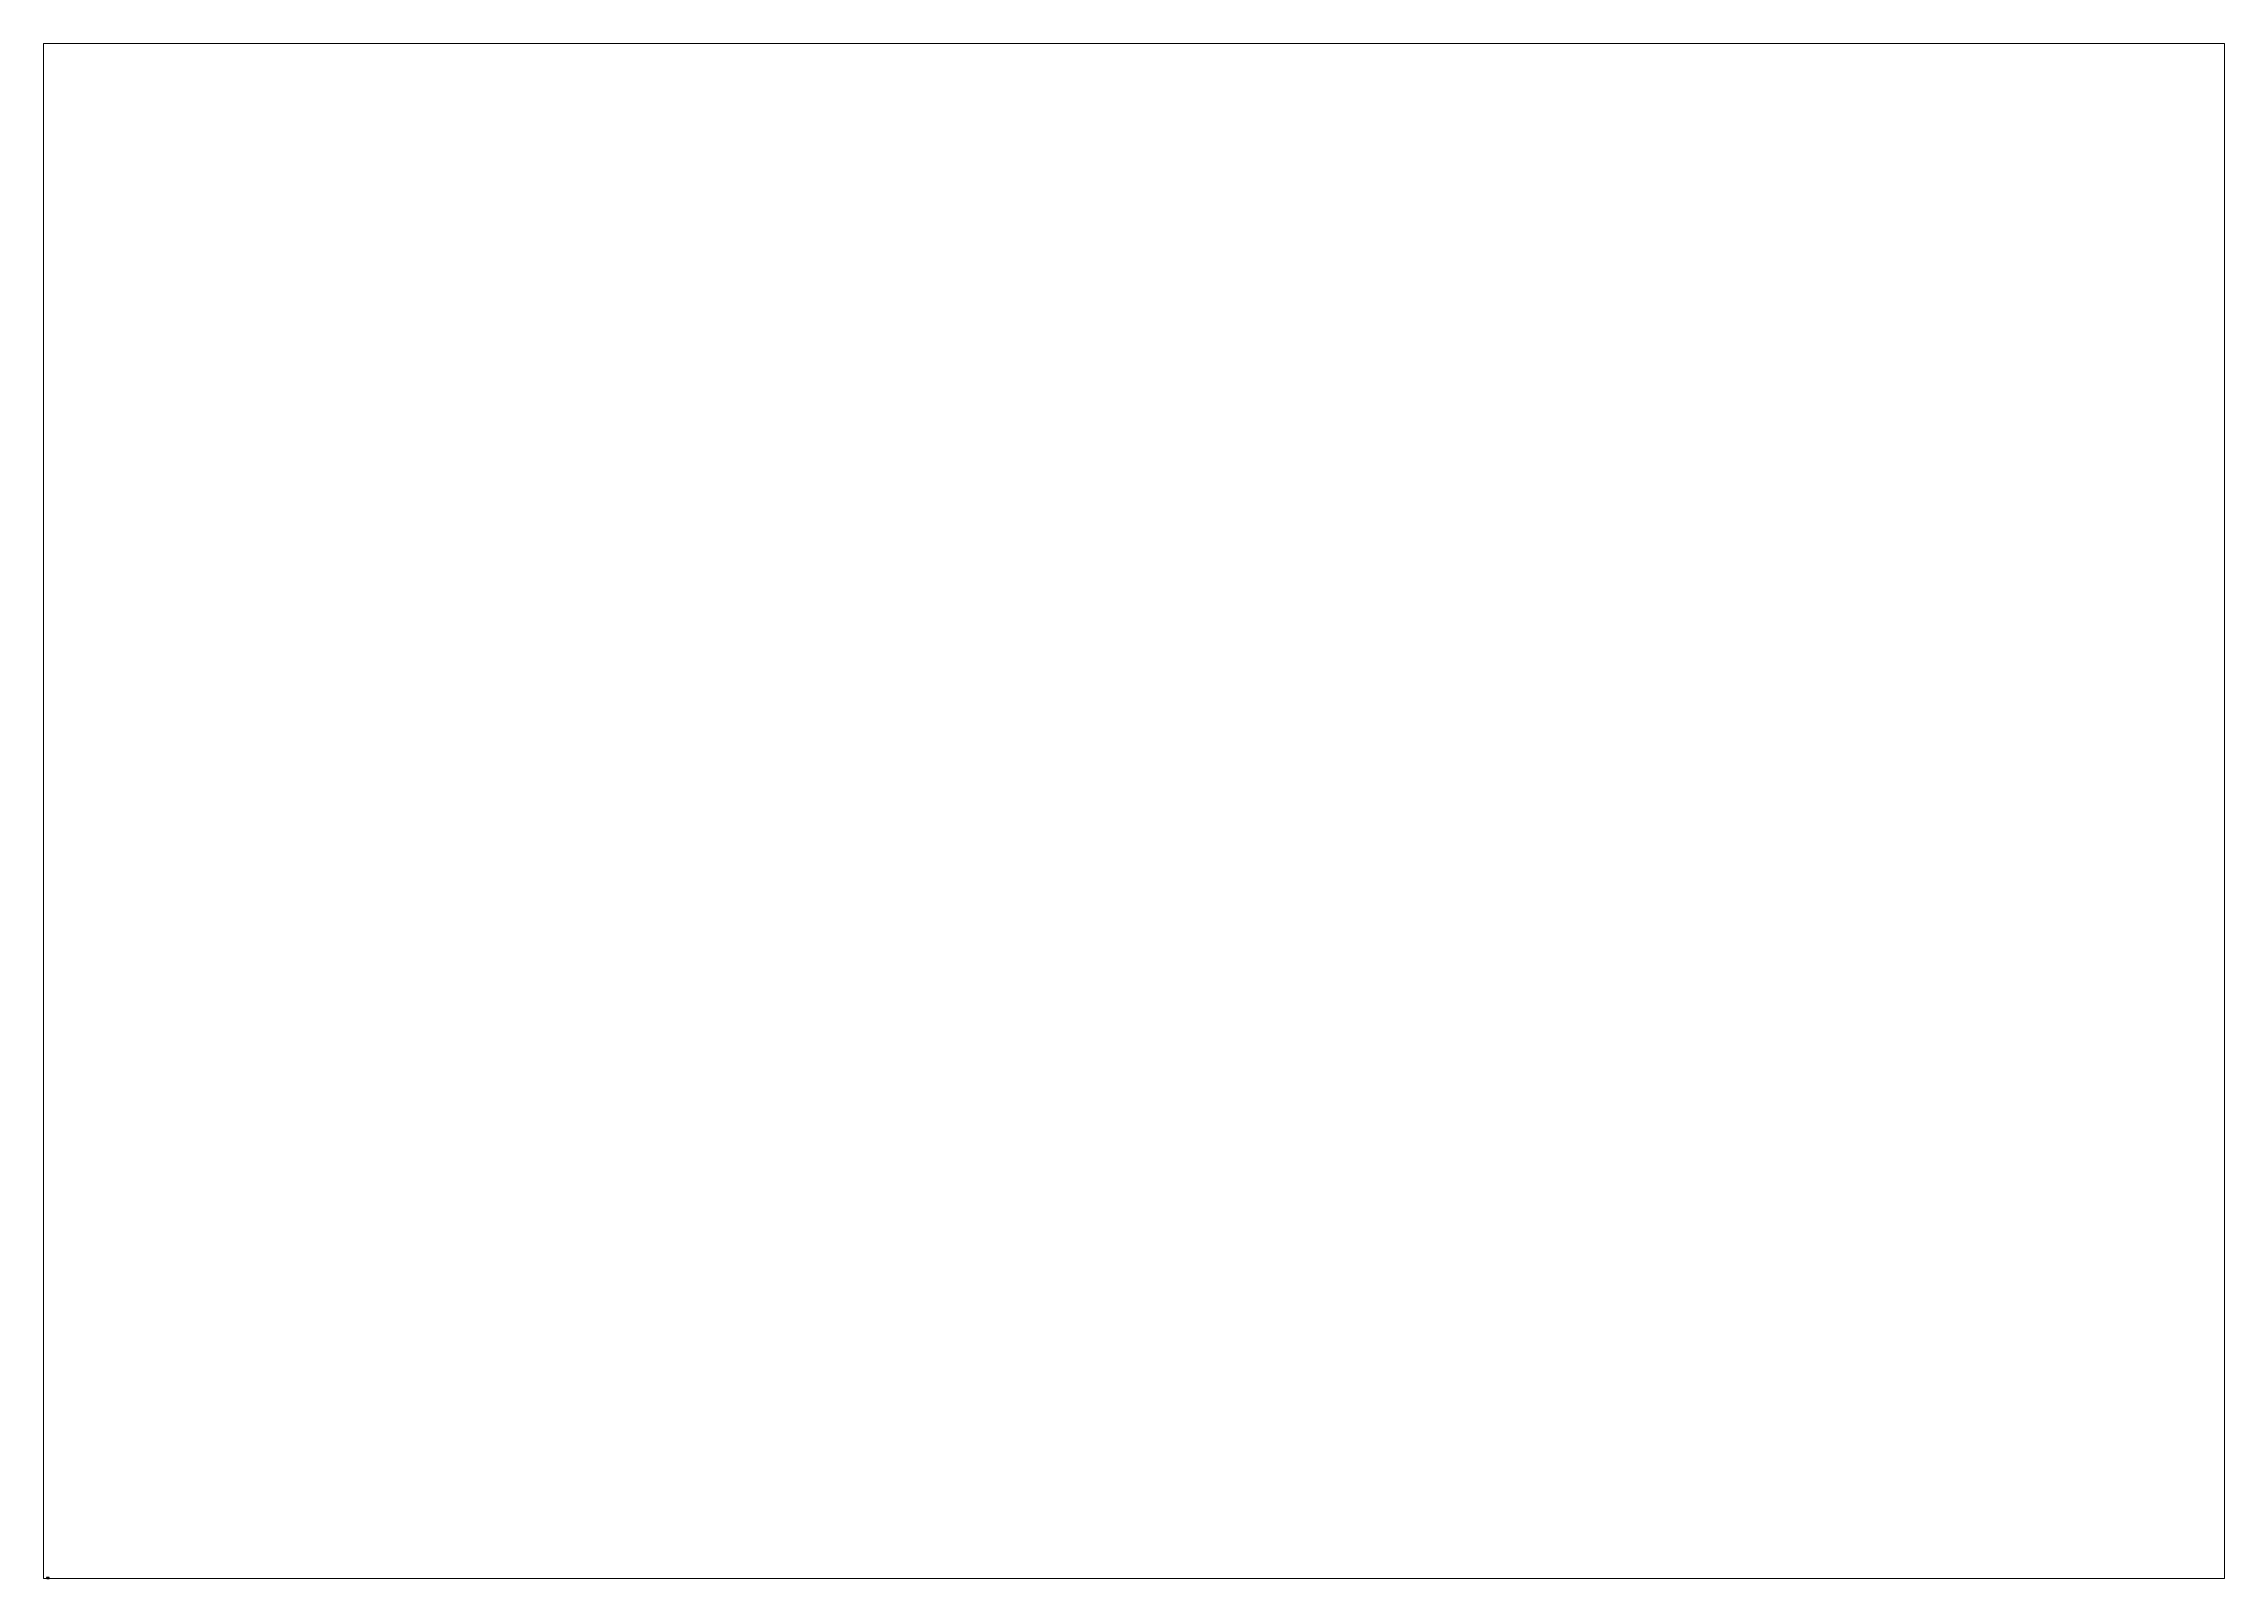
# Paper-space layout 'A1' of a CAD drawing. Header units: millimetres. Extents: x -274 to 561, y -194 to 394.
# The model-space entities are those that its viewports show. They can reach past a viewport. Long polylines and large blocks are cut down to what shows.
import ezdxf
from ezdxf.enums import TextEntityAlignment as Align

# ---------------------------------------------------------------- set-up
doc = ezdxf.new("R2010")
doc.units = ezdxf.units.MM
doc.header["$LTSCALE"] = 0.2
doc.linetypes.add('HID4', pattern=[0.141732, 0.062992, -0.07874])
doc.layers.get('Defpoints').update_dxf_attribs({"color": 40})
for name, color, linetype in [('0-00', 7, 'Continuous'), ('0-1', 7, 'Continuous'), ('0-10-1', 7, 'Continuous'), ('0-20-2', 7, 'Continuous'), ('__', 7, 'Continuous'), ('__-6', 7, 'Continuous'), ('A___-2', 8, 'Continuous'), ('A_タイトル枠', 7, 'Continuous'), ('MOJI', 7, 'Continuous'), ('MOJI_A___', 140, 'Continuous'), ('枠内記述', 3, 'Continuous')]:
    doc.layers.add(name, color=color, linetype=linetype)
doc.styles.add('HGP_____E', font='HGRGE.TTC', dxfattribs={"bigfont": 'HGPｺﾞｼｯｸE'})
doc.styles.get("Standard").update_dxf_attribs({"font": 'simplex.shx', "width": 0.8, "height": 700, "bigfont": 'extfont2.shx'})
doc.styles.add('ゴシック', font='MS Gothic.ttf', dxfattribs={"height": 4})

msp = doc.modelspace()

# ---------------------------------------------------------------- linework, layer by layer
at = {"layer": '0-00', "color": 3, "linetype": 'Continuous'}
for centre, radius in [((-644, 64), 1.2), ((-644, 64), 0.851), ((-644, 61), 1), ((-644, 58), 1.2), ((-644, 58), 0.851), ((-644, 55), 1)]:
    msp.add_circle(centre, radius, dxfattribs=at)
at = {"layer": '0-1', "color": 3, "linetype": 'Continuous'}
msp.add_circle((-644, 52), 1, dxfattribs=at)
at = {"layer": '0-10-1', "color": 3, "linetype": 'Continuous'}
for p, q in [((-905, 283), (-509, 283)), ((-905, 253), (-605, 253)), ((-905, 245), (-509, 245)), ((-905, 65), (-509, 65)), ((-898, 253), (-898, 65)), ((-898, 233), (-509, 233)), ((-898, 215), (-509, 215)), ((-898, 209), (-509, 209)), ((-898, 203), (-509, 203)), ((-898, 191), (-509, 191)), ((-898, 185), (-509, 185)), ((-898, 173), (-509, 173)), ((-898, 161), (-509, 161)), ((-898, 149), (-509, 149)), ((-898, 143), (-509, 143)), ((-898, 137), (-509, 137)), ((-898, 125), (-509, 125)), ((-898, 116), (-509, 116)), ((-898, 104), (-509, 104)), ((-898, 95), (-509, 95)), ((-898, 89), (-509, 89)), ((-898, 83), (-509, 83)), ((-898, 77), (-509, 77)), ((-898, 71), (-509, 71)), ((-873, 65), (-873, 253)), ((-863, 65), (-863, 253)), ((-852, 65), (-852, 253)), ((-841, 65), (-841, 283)), ((-841, 281), (-605, 281)), ((-837, 65), (-837, 281)), ((-833, 65), (-833, 281)), ((-829, 65), (-829, 281)), ((-825, 65), (-825, 281)), ((-821, 65), (-821, 281)), ((-817, 65), (-817, 281)), ((-813, 65), (-813, 281)), ((-809, 65), (-809, 281)), ((-805, 65), (-805, 281)), ((-801, 65), (-801, 281)), ((-797, 65), (-797, 281)), ((-797, 65), (-797, 278)), ((-793, 65), (-793, 281)), ((-793, 278), (-773, 278)), ((-789, 65), (-789, 278)), ((-785, 65), (-785, 278)), ((-781, 65), (-781, 278)), ((-777, 65), (-777, 278)), ((-773, 65), (-773, 283)), ((-769, 65), (-769, 281)), ((-765, 65), (-765, 281)), ((-761, 65), (-761, 281)), ((-757, 65), (-757, 281)), ((-753, 65), (-753, 283)), ((-749, 65), (-749, 281)), ((-745, 65), (-745, 281)), ((-741, 65), (-741, 281)), ((-737, 65), (-737, 281)), ((-733, 65), (-733, 283)), ((-729, 65), (-729, 283)), ((-725, 65), (-725, 281)), ((-721, 65), (-721, 281)), ((-717, 65), (-717, 281)), ((-713, 65), (-713, 281)), ((-709, 65), (-709, 281)), ((-705, 65), (-705, 281)), ((-701, 65), (-701, 281)), ((-697, 65), (-697, 281)), ((-693, 65), (-693, 281)), ((-689, 65), (-689, 281)), ((-689, 278), (-665, 278)), ((-685, 65), (-685, 278)), ((-681, 65), (-681, 278)), ((-677, 65), (-677, 278)), ((-673, 65), (-673, 278)), ((-669, 65), (-669, 278)), ((-665, 65), (-665, 283)), ((-661, 65), (-661, 281)), ((-661, 65), (-661, 17)), ((-657, 65), (-657, 281)), ((-653, 65), (-653, 281)), ((-649, 65), (-649, 281)), ((-645, 65), (-645, 281)), ((-641, 65), (-641, 281)), ((-637, 65), (-637, 281)), ((-637, 278), (-613, 278)), ((-633, 65), (-633, 278)), ((-629, 65), (-629, 278)), ((-625, 65), (-625, 281)), ((-621, 65), (-621, 278)), ((-617, 65), (-617, 278)), ((-613, 65), (-613, 283)), ((-609, 65), (-609, 281)), ((-605, 65), (-605, 283)), ((-605, 253), (-509, 253)), ((-605, 248), (-543, 248)), ((-587, 248), (-587, 65)), ((-543, 65), (-543, 253)), ((-532, 65), (-532, 245))]:
    msp.add_line(p, q, dxfattribs=at)
at = {"layer": '__-6', "color": 8, "linetype": 'HID4', "ltscale": 0.5}
for p, q in [((-905, 62), (-509, 62)), ((-905, 59), (-509, 59)), ((-905, 56), (-509, 56)), ((-905, 53), (-509, 53)), ((-905, 50), (-509, 50)), ((-905, 47), (-509, 47)), ((-905, 44), (-509, 44)), ((-905, 41), (-509, 41)), ((-905, 38), (-509, 38)), ((-905, 35), (-509, 35)), ((-905, 32), (-509, 32)), ((-905, 29), (-509, 29)), ((-905, 26), (-509, 26)), ((-905, 23), (-509, 23)), ((-905, 20), (-509, 20)), ((-898, 242), (-543, 242)), ((-898, 239), (-543, 239)), ((-898, 236), (-543, 236)), ((-898, 230), (-543, 230)), ((-898, 227), (-543, 227)), ((-898, 224), (-543, 224)), ((-898, 218), (-543, 218)), ((-898, 212), (-543, 212)), ((-898, 206), (-543, 206)), ((-898, 206), (-543, 206)), ((-898, 200), (-543, 200)), ((-898, 197), (-543, 197)), ((-898, 194), (-543, 194)), ((-898, 194), (-543, 194)), ((-898, 188), (-543, 188)), ((-898, 182), (-543, 182)), ((-898, 179), (-543, 179)), ((-898, 176), (-543, 176)), ((-898, 170), (-543, 170)), ((-898, 167), (-543, 167)), ((-898, 164), (-543, 164)), ((-898, 158), (-543, 158)), ((-898, 156), (-543, 156)), ((-898, 152), (-543, 152)), ((-898, 146), (-543, 146)), ((-898, 140), (-543, 140)), ((-898, 134), (-543, 134)), ((-898, 128), (-543, 128)), ((-898, 122), (-543, 122)), ((-898, 119), (-543, 119)), ((-898, 113), (-543, 113)), ((-898, 113), (-543, 113)), ((-898, 107), (-543, 107)), ((-898, 101), (-543, 101)), ((-898, 98), (-543, 98)), ((-898, 92), (-543, 92)), ((-898, 86), (-543, 86)), ((-898, 80), (-543, 80)), ((-898, 74), (-543, 74)), ((-898, 68), (-543, 68))]:
    msp.add_line(p, q, dxfattribs=at)
at = {"layer": '__-6', "color": 3, "linetype": 'Continuous'}
for p, q in [((-898, 221), (-509, 221)), ((-898, 131), (-509, 131)), ((-898, 110), (-509, 110))]:
    msp.add_line(p, q, dxfattribs=at)
at = {"layer": '__-6', "color": 3, "linetype": 'HID4'}
for p, q in [((-862, 249), (-873, 249)), ((-862, 249), (-852, 249)), ((-733, 249), (-729, 249))]:
    msp.add_line(p, q, dxfattribs=at)
at = {"layer": 'A___-2', "color": 3, "linetype": 'Continuous'}
msp.add_line((-859, 245), (-859, 65), dxfattribs=at)
at = {"layer": 'MOJI', "color": 3, "linetype": 'Continuous'}
for centre in [(-839, 202), (-839, 196), (-831, 244), (-827, 103), (-823, 130), (-819, 148), (-819, 142), (-819, 136), (-819, 124), (-819, 115), (-819, 109), (-815, 220), (-811, 232), (-811, 103), (-807, 190), (-807, 184), (-807, 172), (-807, 160), (-807, 115), (-807, 109), (-803, 214), (-791, 244), (-791, 232), (-791, 220), (-791, 214), (-791, 202), (-791, 196), (-791, 190), (-791, 184), (-791, 172), (-791, 160), (-791, 148), (-791, 142), (-791, 136), (-791, 130), (-791, 124), (-791, 115), (-791, 109), (-791, 103), (-771, 244), (-771, 202), (-771, 196), (-771, 148), (-771, 142), (-771, 136), (-771, 130), (-771, 124), (-771, 115), (-771, 109), (-767, 190), (-767, 184), (-767, 172), (-767, 160), (-763, 232), (-763, 220), (-763, 214), (-763, 103), (-747, 220), (-743, 184), (-739, 244), (-739, 202), (-739, 196), (-739, 130), (-727, 244), (-727, 130), (-723, 232), (-723, 214), (-723, 103), (-719, 220), (-715, 202), (-715, 196), (-715, 115), (-715, 109), (-711, 190), (-711, 172), (-711, 160), (-707, 190), (-707, 172), (-707, 160), (-703, 184), (-699, 148), (-695, 142), (-695, 136), (-695, 124), (-691, 124), (-687, 232), (-687, 214), (-687, 103), (-683, 244), (-683, 220), (-683, 202), (-683, 196), (-683, 184), (-683, 148), (-683, 142), (-683, 136), (-683, 130), (-683, 124), (-683, 115), (-683, 109), (-679, 190), (-679, 172), (-679, 160), (-675, 124), (-671, 124), (-663, 232), (-663, 214), (-663, 130), (-663, 103), (-659, 220), (-659, 202), (-659, 196), (-659, 190), (-659, 184), (-659, 172), (-659, 160), (-659, 148), (-659, 115), (-659, 109), (-655, 244), (-655, 142), (-655, 136), (-655, 124), (-635, 244), (-635, 232), (-635, 220), (-635, 214), (-635, 202), (-635, 196), (-635, 184), (-635, 142), (-635, 136), (-635, 130), (-635, 124), (-635, 115), (-635, 109), (-635, 103), (-631, 190), (-631, 172), (-631, 160), (-627, 148), (-611, 244), (-611, 232), (-611, 220), (-611, 214), (-611, 202), (-611, 196), (-611, 190), (-611, 184), (-611, 172), (-611, 160), (-611, 148), (-611, 142), (-611, 136), (-611, 130), (-611, 124), (-611, 115), (-611, 109), (-611, 103)]:
    msp.add_circle(centre, 1.13, dxfattribs=at)

# ---------------------------------------------------------------- texts
at = {"layer": '0-20-2', "color": 3, "style": 'HGP_____E'}
for s, height, p in [('２階', 1.55, (-903, 244)), ('共通事項：', 1.55, (-903, 64)), ('・吹抜けの竪穴区画免除のため、内装下地・仕上げ（腰壁含む）は', 1.55, (-903, 61)), ('・天井裏等は全て規制対象外建材を使用する。（Ｆ☆☆☆以上）', 1.55, (-903, 55)), ('・居室の換気については、２４Ｈ対応の機械換気設備を設置する。', 1.55, (-903, 52)), ('・内装仕上材は、規制対象外建材を使用する。（Ｆ☆☆☆☆）', 1.55, (-903, 49)), ('・天井下地は、特記なき限り、軽量鉄骨（LGS）とする。', 1.55, (-903, 46)), ('・間仕切壁下地は、特記なき限り、軽量鉄骨（LGS）とする。', 1.55, (-903, 43)), ('・石膏ﾎﾞｰﾄﾞは、特記を除き、ドライウォール工法とする。', 1.55, (-903, 40)), ('・ケイカル板は、V目地とする。', 1.55, (-903, 37)), ('・化粧ケイカル板の目地幅は、3ｍｍとする。', 1.55, (-903, 34)), ('・水廻りについては、耐水仕様を用いること。', 1.55, (-903, 31)), ('・壁、柱の石膏ボード出隅は、塩ビｺｰﾅｰﾋﾞｰﾄを設置する。', 1.55, (-903, 28)), ('・内部鉄骨見え掛り部は、SOP塗装とする。', 1.55, (-903, 25)), ('・排水溝内部は、ﾓﾙﾀﾙ防水の上、ウレタン樹脂系塗床とする。', 1.55, (-903, 22)), ('・排水溝の蓋は、SUSｸﾞﾚｰﾁﾝｸﾞW200細目ﾉﾝｽﾘｯﾌﾟ（9mm以下）とする。', 1.55, (-903, 19)), ('\u3000全て不燃材とする。', 1.55, (-903, 58)), ('売場', 1.55, (-897, 243)), ('水産厨房', 1.55, (-897, 232)), ('寿司厨房', 1.55, (-897, 229)), ('倉庫', 1.55, (-897, 220)), ('青果厨房', 1.55, (-897, 214)), ('廊下-１', 1.55, (-897, 202)), ('廊下-２', 1.55, (-897, 196)), ('多目的トイレ', 1.55, (-897, 190)), ('SK', 1.55, (-897, 184)), ('男子トイレ', 1.55, (-897, 172)), ('女子トイレ', 1.55, (-897, 160)), ('金庫室', 1.55, (-897, 148)), ('オフィス', 1.55, (-897, 142)), ('面談室', 1.55, (-897, 136)), ('喫煙所', 1.55, (-897, 130)), ('男子ロッカー', 1.55, (-897, 115)), ('女子ロッカー', 1.55, (-897, 109)), ('若菜厨房', 1.55, (-897, 103)), ('アソシエイツラウンジ', 1.55, (-897, 124)), ('仕上高', 1.55, (-860, 251)), ('躯体高', 1.55, (-860, 247)), ('±0', 1.65, (-859, 244)), ('±0', 1.65, (-859, 196)), ('±0', 1.65, (-859, 189)), ('±0', 1.65, (-859, 184)), ('±0', 1.65, (-859, 172)), ('±0', 1.65, (-859, 159)), ('±0', 1.65, (-859, 147)), ('±0', 1.65, (-859, 142)), ('±0', 1.65, (-859, 136)), ('±0', 1.65, (-859, 130)), ('±0', 1.65, (-859, 124)), ('±0', 1.65, (-859, 115)), ('±0', 1.65, (-859, 109)), ('・防煙区画壁は、不燃材で造ること。（LGS+不燃PB）', 1.55, (-836, 61)), ('・冷凍庫、冷蔵庫に面する壁は、それぞれスタイロフォーム t=100、t=50', 1.55, (-836, 58)), ('・天井点検口は、特記を除き、アルミ製600角（既製品）とする。', 1.55, (-836, 52)), ('・PB素地壁は、扉上部に目地を設け、見切縁を入れること。', 1.55, (-836, 49)), ('・倉庫、通路のｽﾄｯｸ棚下地として、鉄板t=1.0 H=1000を30ｍ分見込むこと。', 1.55, (-836, 46)), ('・電気・設備工事に伴う開口補強等を見込むこと。', 1.55, (-836, 40)), ('・下記の固定、設置も行うこと。', 1.55, (-836, 37)), ('・床に掃除口が発生する場合は、つば無しとする。', 1.55, (-836, 31)), ('・天井に設置する設備機器については、下地材C鋼（A工事）から支持をとること。', 1.55, (-836, 28)), ('\u3000貼りとする。（H=2800まで）', 1.55, (-836, 55)), ('\u3000TVモニター、担架、壁掛け時計、各厨房のペーパーホルダー、\u3000流し台、洗濯機', 1.55, (-836, 34)), ('\u3000（PB内側に設置する。）', 1.55, (-836, 43)), ('床', 1.55, (-811, 282)), ('下地', 1.55, (-785, 279)), ('巾木', 1.55, (-765, 282)), ('特記事項：', 1.55, (-752, 64)), ('※1', 1.55, (-751, 61)), ('売場廻りの塗装色、腰壁ﾒﾗﾐﾝは、店内内装ﾌﾟﾗﾝ図による。', 1.55, (-746, 61)), ('（塗料、腰壁ﾒﾗﾐﾝ共に、不燃認定必要。）', 1.55, (-746, 58)), ('腰壁', 1.55, (-745, 282)), ('腰壁高', 1.1, (-733, 251)), ('巾木高', 1.1, (-733, 247)), ('壁', 1.55, (-700, 282)), ('下地', 1.55, (-680, 279)), ('排煙凡例：', 1.55, (-660, 46)), ('内装凡例：', 1.55, (-660, 64)), ('令126-2-1-3', 1.24, (-646, 46)), ('ヘ-２', 1.24, (-646, 43)), ('ヘ-5', 1.24, (-646, 40)), ('機械', 1.24, (-646, 37)), ('自然', 1.24, (-646, 34)), ('天井', 1.55, (-645, 282)), ('準', 1.24, (-645, 58)), ('準', 1.24, (-645, 55)), ('難', 1.24, (-645, 52)), ('下地共不燃材', 1.55, (-640, 64)), ('不燃材', 1.55, (-640, 61)), ('下地共準不燃材以', 1.55, (-640, 58)), ('準不燃材以上', 1.55, (-640, 55)), ('難燃材以上', 1.55, (-640, 52)), ('下地', 1.55, (-633, 279)), ('：令126条の2第1項三号', 1.24, (-632, 46)), ('：告示1436号第1項四号ヘ（二）', 1.24, (-632, 43)), ('：告示1436号第1項四号ヘ（五）', 1.24, (-632, 40)), ('：機械排煙', 1.24, (-632, 37)), ('：自然排煙', 1.24, (-632, 34)), ('GW/断熱', 1.55, (-623, 279)), ('廻縁', 1.55, (-611, 282)), ('■凡例', 1.24, (-603, 282)), ('防火認定材料', 1.55, (-592, 64)), ('塗装凡例：', 1.55, (-592, 37)), ('強化ＰＢ（強化石膏ボード） t=21', 1.55, (-587, 61)), ('耐水ＰＢ（石膏ボード） t=12.5', 1.55, (-587, 55)), ('化粧ＰＢ（ｼﾞﾌﾟﾄｰﾝ）t=9.5', 1.55, (-587, 52)), ('ケイカル板（繊維混入けい酸ｶﾙｼｳﾑ板）', 1.55, (-587, 49)), ('メラミン化粧板', 1.55, (-587, 46)), ('塗料', 1.55, (-587, 43)), ('ＰＢ（石膏ボード） t=12.5', 1.55, (-587, 58)), ('備品、その他', 1.55, (-582, 252)), ('ＳＯＰ：合成樹脂調合ペイント', 1.55, (-579, 37)), ('ＥＰ\u3000：合成樹脂系エマルジョン塗料', 1.55, (-579, 34)), ('（仕上材に完了後、シール貼をすること。）', 1.55, (-576, 64)), ('ＮＭ－８６１5', 1.55, (-552, 60)), ('ＮＭ－８６１９', 1.55, (-552, 57)), ('ＮＭ－９６３９', 1.55, (-552, 55)), ('ＮＭ－１８６４', 1.55, (-552, 52)), ('ＮＭ－８５７８', 1.55, (-552, 49)), ('ＮＭ－２１８３', 1.55, (-552, 46)), ('ＮＭ－８５８５', 1.55, (-552, 43)), ('参考ﾒｰｶｰ・品番', 1.55, (-530, 252))]:
    msp.add_text(s, height=height, dxfattribs=at).set_placement(p, align=Align.MIDDLE_LEFT)
for s, height, p in [('階', 1.55, (-901, 249)), ('室名', 1.55, (-887, 249)), ('（FL＋300）', 1.55, (-857, 255)), ('天井高', 1.55, (-846, 249)), ('(t2.3)', 1.03, (-807, 113)), ('(t2.3)', 1.03, (-807, 107)), ('汚垂石部はSUS(HL)', 1.1, (-767, 169)), ('H=60', 0.9, (-771, 256)), ('H=100', 0.9, (-767, 256)), ('(H=200)', 0.9, (-767, 255)), ('(H=200)', 1.03, (-767, 188)), ('H=200', 0.9, (-763, 256)), ('H=1200', 0.9, (-747, 256)), ('H=1200', 0.9, (-743, 256)), ('H=1200', 0.9, (-739, 256)), ('(H=900)', 0.9, (-739, 255)), ('(H=900)', 1.03, (-739, 127)), ('(SUS貼り\u3000t=1.0(ﾌｰﾄﾞ周辺) ', 1.1, (-723, 101)), ('H=1900', 0.9, (-711, 258)), ('まで ', 0.9, (-711, 257)), ('H=1900', 0.9, (-707, 258)), ('SUSHL ', 0.9, (-707, 254)), ('以上 ', 0.9, (-707, 257)), ('見切', 0.9, (-707, 255)), ('(水廻りのみ)', 1.1, (-691, 121))]:
    msp.add_text(s, height=height, dxfattribs=at).set_placement(p, align=Align.MIDDLE_CENTER)
for s, p in [('(4面共)', (-743, 262)), (' t=1.0 ', (-743, 263)), ('t=1.0', (-739, 263)), (' t12.5 ', (-727, 271)), ('t6', (-724, 264)), ('t8 ', (-722, 271)), (' t12.5 ', (-719, 271)), (' t12.5 ', (-715, 271)), ('t6', (-712, 264)), (' t12.5 ', (-710, 268)), (' t12.5 ', (-707, 268)), (' t12.5 ', (-703, 268)), ('t1.0', (-698, 276)), ('t12.5 ', (-695, 267)), ('t12.5 ', (-691, 267)), ('24K ', (-679, 266)), (' t=15', (-671, 256))]:
    msp.add_text(s, height=0.9, dxfattribs=at).set_placement(p, align=Align.TOP_CENTER)
at = {"layer": '__', "color": 3, "style": 'HGP_____E'}
for s, height, p in [('セ ', 1.1, (-839, 280)), ('ラ ', 1.1, (-839, 278)), ('ミ ', 1.1, (-839, 276)), ('ッ ', 1.1, (-839, 275)), ('ク ', 1.1, (-839, 273)), ('タ ', 1.1, (-839, 271)), ('イ ', 1.1, (-839, 270)), ('ビ ', 1.1, (-831, 280)), ('ニ ', 1.1, (-831, 278)), ('ル ', 1.1, (-831, 277)), ('床 ', 1.1, (-831, 275)), ('タ ', 1.1, (-831, 273)), ('イ ', 1.1, (-831, 272)), ('ル ', 1.1, (-831, 270)), ('指 ', 1.1, (-831, 267)), ('定', 1.1, (-831, 265)), ('品', 1.1, (-831, 264)), ('フ ', 1.1, (-827, 280)), ('ラ ', 1.1, (-827, 278)), ('イ ', 1.1, (-827, 277)), ('ヤ ', 1.1, (-827, 275)), ('廻 ', 1.1, (-827, 272)), ('り ', 1.1, (-827, 270)), ('硬 ', 1.1, (-827, 267)), ('質', 1.1, (-827, 266)), ('ウ ', 1.1, (-827, 264)), ('レ', 1.1, (-827, 262)), ('タ ', 1.1, (-827, 261)), ('ン', 1.1, (-827, 259)), ('系', 1.1, (-827, 258)), ('塗 ', 1.1, (-827, 256)), ('床', 1.1, (-827, 254)), ('| ', 1.1, (-827, 273)), ('ビ ', 1.1, (-823, 280)), ('ニ ', 1.1, (-823, 278)), ('ル ', 1.1, (-823, 277)), ('床 ', 1.1, (-823, 275)), ('タ ', 1.1, (-823, 273)), ('イ ', 1.1, (-823, 272)), ('ル ', 1.1, (-823, 270)), ('耐 ', 1.1, (-823, 267)), ('シ', 1.1, (-823, 266)), ('ガ ', 1.1, (-823, 264)), ('レ', 1.1, (-823, 262)), (' t=3.0', 0.9, (-823, 256)), ('ッ ', 1.1, (-823, 261)), ('ト', 1.1, (-823, 259)), ('450角', 0.9, (-819, 256)), ('コ ', 1.1, (-819, 280)), ('ン ', 1.1, (-819, 278)), ('ポ ', 1.1, (-819, 277)), ('ジ ', 1.1, (-819, 275)), ('シ ', 1.1, (-819, 274)), ('ョ ', 1.1, (-819, 272)), ('ン ', 1.1, (-819, 270)), ('ビ ', 1.1, (-819, 269)), ('ニ ', 1.1, (-819, 267)), ('ル ', 1.1, (-819, 266)), ('床 ', 1.1, (-819, 264)), ('タ ', 1.1, (-819, 263)), ('イ ', 1.1, (-819, 261)), ('ル ', 1.1, (-819, 259)), (' t=3.0', 0.9, (-819, 255)), ('防 ', 1.1, (-815, 280)), ('塵 ', 1.1, (-815, 278)), ('塗 ', 1.1, (-815, 277)), ('装 ', 1.1, (-815, 275)), ('ア ', 1.1, (-815, 272)), ('シ ', 1.1, (-815, 270)), ('ュ ', 1.1, (-815, 269)), ('フ ', 1.1, (-815, 267)), ('ォ ', 1.1, (-815, 266)), ('ド', 1.1, (-815, 262)), ('｜ ', 1.1, (-815, 264)), ('特 ', 1.1, (-811, 280)), ('殊 ', 1.1, (-811, 278)), ('防 ', 1.1, (-811, 276)), ('滑 ', 1.1, (-811, 275)), ('シ ', 1.1, (-811, 273)), ('勾 ', 1.1, (-811, 266)), ('配', 1.1, (-811, 264)), ('｜ ', 1.1, (-811, 271)), ('ト ', 1.1, (-811, 270)), ('長 ', 1.1, (-807, 280)), ('尺 ', 1.1, (-807, 278)), ('ビ ', 1.1, (-807, 277)), ('ニ ', 1.1, (-807, 275)), ('ル ', 1.1, (-807, 274)), ('床 ', 1.1, (-807, 272)), ('シ ', 1.1, (-807, 270)), ('t=2.0', 0.9, (-807, 256)), ('| ', 1.1, (-807, 269)), ('ト ', 1.1, (-807, 267)), ('ビ ', 1.1, (-804, 280)), ('ニ ', 1.1, (-804, 278)), ('ル ', 1.1, (-804, 277)), ('床 ', 1.1, (-804, 275)), ('シ ', 1.1, (-804, 274)), ('| ', 1.1, (-804, 272)), ('ト ', 1.1, (-804, 270)), ('t=2.0', 0.9, (-803, 256)), ('ホ ', 1.1, (-802, 280)), ('モ ', 1.1, (-802, 278)), ('ジ ', 1.1, (-802, 277)), ('ニ ', 1.1, (-802, 275)), ('ア ', 1.1, (-802, 274)), ('ス ', 1.1, (-802, 272)), ('イ ', 1.1, (-802, 271)), ('ン ', 1.1, (-802, 269)), ('イ ', 1.1, (-802, 266)), ('レ ', 1.1, (-802, 267)), ('ド', 1.1, (-802, 264)), ('コ ', 1.1, (-791, 277)), ('ン ', 1.1, (-791, 275)), ('ク ', 1.1, (-791, 273)), ('リ ', 1.1, (-791, 272)), ('金', 1.1, (-791, 264)), ('テ', 1.1, (-791, 261)), ('｜ ', 1.1, (-791, 270)), ('ト ', 1.1, (-791, 268)), ('ゴ ', 1.1, (-791, 263)), ('ソ ', 1.1, (-771, 280)), ('フ ', 1.1, (-771, 278)), ('幅 ', 1.1, (-771, 275)), ('木', 1.1, (-771, 273)), ('ト ', 1.1, (-771, 276)), ('天 ', 1.1, (-768, 280)), ('端 ', 1.1, (-768, 278)), ('ル ', 1.1, (-768, 275)), ('見 ', 1.1, (-768, 271)), ('切 ', 1.1, (-768, 270)), ('ア ', 1.1, (-768, 276)), ('ミ ', 1.1, (-768, 273)), ('床 ', 1.1, (-766, 280)), ('材 ', 1.1, (-766, 278)), ('立 ', 1.1, (-766, 276)), ('上 ', 1.1, (-766, 275)), ('げ ', 1.1, (-766, 273)), ('床 ', 1.1, (-763, 280)), ('材 ', 1.1, (-763, 278)), ('立 ', 1.1, (-763, 276)), ('上 ', 1.1, (-763, 275)), ('げ ', 1.1, (-763, 273)), ('入 ', 1.1, (-763, 270)), ('隅 ', 1.1, (-763, 268)), ('30 ', 1.1, (-763, 266)), ('R', 1.1, (-763, 265)), ('ケ ', 1.1, (-747, 280)), ('イ ', 1.1, (-747, 278)), ('カ ', 1.1, (-747, 276)), ('ル ', 1.1, (-747, 275)), ('板 ', 1.1, (-747, 273)), (' t10', 1.1, (-747, 271)), ('メ ', 1.1, (-743, 280)), ('ラ ', 1.1, (-743, 278)), ('ミ ', 1.1, (-743, 276)), ('ン ', 1.1, (-743, 275)), ('板 ', 1.1, (-743, 273)), ('メ ', 1.1, (-739, 280)), ('ラ ', 1.1, (-739, 278)), ('ミ ', 1.1, (-739, 276)), ('ン ', 1.1, (-739, 275)), ('化 ', 1.1, (-739, 273)), ('粧 ', 1.1, (-739, 271)), ('板 ', 1.1, (-739, 270)), ('石 ', 1.1, (-727, 280)), ('膏 ', 1.1, (-727, 278)), ('ボ ', 1.1, (-727, 276)), ('ド ', 1.1, (-727, 273)), ('EP ', 1.1, (-727, 268)), ('塗 ', 1.1, (-727, 266)), ('装 ', 1.1, (-727, 265)), ('｜ ', 1.1, (-727, 275)), ('+', 1.1, (-727, 270)), ('化 ', 1.1, (-724, 276)), ('粧 ', 1.1, (-724, 275)), ('ケ ', 1.1, (-724, 273)), ('イ ', 1.1, (-724, 271)), ('ル ', 1.1, (-724, 268)), ('板 ', 1.1, (-724, 266)), ('+', 1.1, (-724, 278)), ('カ ', 1.1, (-724, 269)), ('ケ ', 1.1, (-722, 280)), ('イ ', 1.1, (-722, 278)), ('カ ', 1.1, (-722, 276)), ('ル ', 1.1, (-722, 275)), ('板 ', 1.1, (-722, 273)), ('石 ', 1.1, (-719, 280)), ('膏 ', 1.1, (-719, 278)), ('ボ ', 1.1, (-719, 276)), ('ド ', 1.1, (-719, 273)), ('素', 1.1, (-719, 270)), ('地', 1.1, (-719, 268)), ('| ', 1.1, (-719, 275)), ('石 ', 1.1, (-715, 280)), ('膏 ', 1.1, (-715, 278)), ('ボ ', 1.1, (-715, 276)), ('ド ', 1.1, (-715, 273)), ('ク', 1.1, (-715, 270)), ('ロ ', 1.1, (-715, 268)), ('ス ', 1.1, (-715, 266)), ('貼 ', 1.1, (-715, 265)), ('| ', 1.1, (-715, 275)), ('り', 1.1, (-715, 263)), ('化 ', 1.1, (-712, 276)), ('粧 ', 1.1, (-712, 275)), ('ケ ', 1.1, (-712, 273)), ('イ ', 1.1, (-712, 271)), ('カ ', 1.1, (-712, 269)), ('ル ', 1.1, (-712, 268)), ('板 ', 1.1, (-712, 266)), ('+', 1.1, (-712, 278)), ('耐 ', 1.1, (-710, 280)), ('水 ', 1.1, (-710, 278)), ('石 ', 1.1, (-710, 276)), ('膏 ', 1.1, (-710, 275)), ('ボ ', 1.1, (-710, 273)), ('ド ', 1.1, (-710, 270)), ('｜ ', 1.1, (-710, 271)), ('耐 ', 1.1, (-707, 280)), ('水 ', 1.1, (-707, 278)), ('石 ', 1.1, (-707, 276)), ('膏 ', 1.1, (-707, 275)), ('ボ ', 1.1, (-707, 273)), ('ド ', 1.1, (-707, 270)), ('EP ', 1.1, (-707, 265)), ('塗 ', 1.1, (-707, 263)), ('装 ', 1.1, (-707, 261)), ('｜ ', 1.1, (-707, 271)), ('+', 1.1, (-707, 266)), ('耐 ', 1.1, (-703, 280)), ('水 ', 1.1, (-703, 278)), ('石 ', 1.1, (-703, 276)), ('膏 ', 1.1, (-703, 275)), ('ボ ', 1.1, (-703, 273)), ('ド ', 1.1, (-703, 270)), ('素 ', 1.1, (-703, 265)), ('地 ', 1.1, (-703, 263)), ('｜ ', 1.1, (-703, 271)), ('ク', 1.1, (-700, 278)), ('ロ', 1.1, (-700, 277)), ('ス', 1.1, (-700, 275)), ('貼 ', 1.1, (-700, 273)), (' + ', 1.1, (-700, 280)), ('り', 1.1, (-700, 272)), ('t12.5 ', 0.9, (-698, 258)), ('鉄 ', 1.1, (-698, 280)), ('板 ', 1.1, (-698, 278)), ('天 ', 1.1, (-698, 274)), ('井 ', 1.1, (-698, 273)), ('ま ', 1.1, (-698, 271)), ('で ', 1.1, (-698, 270)), ('+ ', 1.1, (-698, 267)), ('石 ', 1.1, (-698, 266)), ('膏 ', 1.1, (-698, 264)), ('ボ ', 1.1, (-698, 263)), ('ド ', 1.1, (-698, 259)), ('｜ ', 1.1, (-698, 261)), ('不 ', 1.1, (-695, 280)), ('燃 ', 1.1, (-695, 278)), ('石 ', 1.1, (-695, 277)), ('膏 ', 1.1, (-695, 275)), ('ボ ', 1.1, (-695, 273)), ('ド ', 1.1, (-695, 270)), ('不', 1.1, (-695, 264)), ('燃 ', 1.1, (-695, 262)), ('貼 ', 1.1, (-695, 260)), ('｜ ', 1.1, (-695, 272)), (' + ', 1.1, (-695, 266)), ('り', 1.1, (-695, 259)), ('耐 ', 1.1, (-691, 280)), ('水 ', 1.1, (-691, 278)), ('石 ', 1.1, (-691, 277)), ('膏 ', 1.1, (-691, 275)), ('ボ ', 1.1, (-691, 273)), ('ド ', 1.1, (-691, 270)), ('不', 1.1, (-691, 264)), ('燃 ', 1.1, (-691, 262)), ('貼 ', 1.1, (-691, 260)), ('｜ ', 1.1, (-691, 272)), (' + ', 1.1, (-691, 266)), ('り', 1.1, (-691, 259)), ('の ', 1.1, (-688, 277)), ('う ', 1.1, (-688, 275)), ('え ', 1.1, (-688, 273)), ('軽 ', 1.1, (-687, 270)), ('鉄', 1.1, (-688, 268)), ('下', 1.1, (-688, 266)), ('地', 1.1, (-688, 264)), ('C ', 1.1, (-686, 277)), ('B ', 1.1, (-686, 275)), ('+ ', 1.1, (-686, 268)), ('ま ', 1.1, (-686, 261)), ('で', 1.1, (-686, 259)), ('F', 1.1, (-686, 272)), ('L', 1.1, (-686, 270)), ('2', 1.1, (-686, 266)), ('0 ', 1.1, (-686, 264)), ('0', 1.1, (-686, 263)), ('軽 ', 1.1, (-683, 277)), ('鉄 ', 1.1, (-683, 275)), ('下 ', 1.1, (-683, 273)), ('地 ', 1.1, (-683, 272)), ('軽 ', 1.1, (-679, 277)), ('鉄 ', 1.1, (-679, 275)), ('下 ', 1.1, (-679, 273)), ('地 ', 1.1, (-679, 272)), ('+ ', 1.1, (-679, 270)), ('GW ', 1.1, (-679, 268)), ('コ ', 1.1, (-675, 277)), ('ン ', 1.1, (-675, 275)), ('ク ', 1.1, (-675, 274)), ('リ ', 1.1, (-675, 272)), ('打 ', 1.1, (-675, 267)), ('放 ', 1.1, (-675, 266)), ('し ', 1.1, (-675, 264)), ('補 ', 1.1, (-675, 263)), ('修', 1.1, (-675, 261)), ('｜ ', 1.1, (-675, 270)), ('ト ', 1.1, (-675, 269)), ('硬 ', 1.1, (-671, 277)), ('質 ', 1.1, (-671, 275)), ('ｳ ', 1.1, (-671, 274)), ('ﾀ ', 1.1, (-671, 270)), ('ﾝ ', 1.1, (-671, 269)), ('ﾑ ', 1.1, (-671, 263)), ('吹 ', 1.1, (-671, 261)), ('付 ', 1.1, (-671, 259)), ('ﾚ ', 1.1, (-671, 272)), ('ﾌ ', 1.1, (-671, 267)), ('ｫ ', 1.1, (-671, 266)), ('｜ ', 1.1, (-671, 264)), ('ケ ', 1.1, (-663, 280)), ('イ ', 1.1, (-663, 278)), ('カ ', 1.1, (-663, 276)), ('ル ', 1.1, (-663, 275)), ('板 ', 1.1, (-663, 273)), ('t6 ', 0.9, (-663, 271)), ('V ', 1.1, (-663, 268)), ('目 ', 1.1, (-663, 266)), ('地 ', 1.1, (-663, 265)), ('EP ', 1.1, (-663, 261)), ('塗 ', 1.1, (-663, 260)), ('化 ', 1.1, (-659, 280)), ('粧 ', 1.1, (-659, 278)), ('石 ', 1.1, (-659, 276)), ('膏 ', 1.1, (-659, 275)), ('ボ ', 1.1, (-659, 273)), ('ド ', 1.1, (-659, 270)), ('t9.5', 0.9, (-659, 266)), ('| ', 1.1, (-659, 271)), ('不 ', 1.1, (-655, 280)), ('燃 ', 1.1, (-655, 278)), ('化 ', 1.1, (-655, 277)), ('粧 ', 1.1, (-655, 275)), ('石 ', 1.1, (-655, 273)), ('膏 ', 1.1, (-655, 272)), ('ボ ', 1.1, (-655, 270)), ('ド ', 1.1, (-655, 267)), ('t9.5', 0.9, (-655, 264)), ('｜ ', 1.1, (-655, 269)), ('軽 ', 1.1, (-635, 277)), ('鉄 ', 1.1, (-635, 275)), ('下 ', 1.1, (-635, 273)), ('地 ', 1.1, (-635, 272)), ('軽 ', 1.1, (-631, 277)), ('鉄 ', 1.1, (-631, 275)), ('下 ', 1.1, (-631, 273)), ('地 ', 1.1, (-631, 272)), ('+ ', 1.1, (-631, 270)), ('GW ', 1.1, (-631, 268)), ('24K ', 0.9, (-631, 266)), ('t50', 0.9, (-631, 263)), ('軽 ', 1.1, (-627, 277)), ('鉄 ', 1.1, (-627, 275)), ('下 ', 1.1, (-627, 273)), ('地 ', 1.1, (-627, 272)), ('+ ', 1.1, (-627, 270)), ('鉄 ', 1.1, (-627, 268)), ('板 ', 1.1, (-627, 266)), ('t1.0', 0.9, (-627, 263)), ('塩 ', 1.31, (-611, 280))]:
    msp.add_text(s, height=height, dxfattribs=at).set_placement(p, align=Align.TOP_CENTER)
at = {"layer": 'A_タイトル枠', "color": 3, "width": 0.9}
msp.add_text('内部仕上げ表', height=2.55, dxfattribs=at).set_placement((-574, 10), align=Align.MIDDLE_CENTER)
at = {"layer": 'MOJI', "color": 3, "style": 'HGP_____E'}
for s, height, p in [('排水溝、排水桝\u3000SUS ｸﾞﾚｰﾁﾝｸﾞ細目ﾉﾝｽﾘｯﾌﾟ\u3000GTピット', 1.1, (-585, 232)), ('柱型・出隅壁：ｺｰﾅｰｶﾞｰﾄﾞ H=1300', 1.1, (-585, 231)), ('棚下地補強、出入口部分\u3000床SUS見切\u3000', 1.1, (-585, 229)), ('時計（取付のみ本工事）、メーター式温湿度計', 1.1, (-585, 228)), ('専用水石鹸入れ、ペーパータオル（取付のみ本工事）', 1.1, (-585, 226)), ('柱型・出隅壁：ｺｰﾅｰｶﾞｰﾄﾞ H=1300', 1.1, (-585, 220)), ('床ﾗｲﾝﾃｰﾌﾟ貼り', 1.1, (-585, 219)), ('排水溝、排水桝\u3000SUS ｸﾞﾚｰﾁﾝｸﾞ細目ﾉﾝｽﾘｯﾌﾟ\u3000GTピット', 1.1, (-585, 214)), ('柱型・出隅壁：ｺｰﾅｰｶﾞｰﾄﾞ H=1300', 1.1, (-585, 213)), ('棚下地補強、出入口部分\u3000床SUS見切\u3000', 1.1, (-585, 211)), ('時計（取付のみ本工事）、メーター式温湿度計', 1.1, (-585, 210)), ('専用水石鹸入れ、ペーパータオル（取付のみ本工事）', 1.1, (-585, 208)), ('柱型・出隅壁：ｺｰﾅｰｶﾞｰﾄﾞ H=1300', 1.1, (-585, 202)), ('柱型・出隅壁：ｺｰﾅｰｶﾞｰﾄﾞ H=1300', 1.1, (-585, 190)), ('ﾗｲﾆﾝｸﾞ天板：ﾒﾗﾐﾝﾎﾟｽﾄﾌｫｰﾑ', 1.1, (-585, 189)), ('側板：構造用合板 t=15 +化粧ｹｲｶﾙ板 t=6', 1.1, (-585, 187)), ('鏡(W400xH700),荷物フック', 1.1, (-585, 186)), ('ハンドドライヤー、ベビーシート、ベビーキープ', 1.1, (-585, 184)), ('オストメイトパック、呼出しボタンA・B', 1.1, (-585, 183)), ('L型手すり、跳ね上げ式手すり、ﾄｲﾚ除菌ｸﾘｰﾅｰﾃﾞｨｽﾍﾟﾝｻｰ', 1.1, (-585, 181)), ('開閉用スイッチ、サニタリーボックス', 1.1, (-585, 180)), ('ﾗｲﾆﾝｸﾞ天板：ﾒﾗﾐﾝﾎﾟｽﾄﾌｫｰﾑ', 1.1, (-585, 178)), ('側板：耐水石膏ボード t=12.5 +ﾒﾗﾐﾝ板 t=1.0', 1.1, (-585, 177)), ('棚１段 (集成材 t=25),ﾓｯﾌﾟ掛けﾌｯｸ', 1.1, (-585, 175)), ('柱型・出隅壁：ｺｰﾅｰｶﾞｰﾄﾞ H=1300', 1.1, (-585, 172)), ('ﾌﾞｰｽ・隔て板：ﾒﾗﾐﾝ化粧板 t=40、ﾗｲﾆﾝｸﾞ天板：ﾒﾗﾐﾝﾎﾟｽﾄﾌｫｰﾑ', 1.1, (-585, 171)), ('側板：構造用合板 t=15 +化粧ｹｲｶﾙ板 t=6', 1.1, (-585, 169)), ('鏡(W400xH700),荷物フック', 1.1, (-585, 168)), ('汚垂石,ｱﾙﾐ製金物、洗面器用手すり,横型4連紙巻器,ﾊﾝﾄﾞﾄﾞﾗｲﾔｰ', 1.1, (-585, 166)), ('I型手すり,小便器用手すり,ﾊﾟｲﾌﾟ棚', 1.1, (-585, 165)), ('ﾄｲﾚ除菌ｸﾘｰﾅｰﾃﾞｨｽﾍﾟﾝｻｰ', 1.1, (-585, 163)), ('ﾌﾞｰｽ・隔て板：ﾒﾗﾐﾝ化粧板 t=40、ﾗｲﾆﾝｸﾞ天板：ﾒﾗﾐﾝﾎﾟｽﾄﾌｫｰﾑ', 1.1, (-585, 160)), ('側板：構造用合板 t=15 +化粧ｹｲｶﾙ板 t=6', 1.1, (-585, 159)), ('鏡(W400xH700),荷物フック', 1.1, (-585, 157)), ('ｱﾙﾐ製金物、洗面器用手すり,横型4連紙巻器,ﾊﾝﾄﾞﾄﾞﾗｲﾔｰ', 1.1, (-585, 156)), ('I型手すり,ﾊﾟｲﾌﾟ棚', 1.1, (-585, 154)), ('ﾄｲﾚ除菌ｸﾘｰﾅｰﾃﾞｨｽﾍﾟﾝｻｰ', 1.1, (-585, 153)), ('点検口は鍵付き(南京錠)とする。', 1.1, (-585, 148)), ('棚用壁補強', 1.1, (-585, 147)), ('柱型・出隅壁：ｺｰﾅｰｶﾞｰﾄﾞ H=1300', 1.1, (-585, 142)), ('棚下地補強、壁掛けTV\u3000下地補強', 1.1, (-585, 141)), ('USEN用棚（W600×D450程度）\u3000\u3000（ポリ合板）', 1.1, (-585, 139)), ('棚１段', 1.1, (-585, 136)), ('鏡(W400xH700),壁掛けTV,下地補強,', 1.1, (-585, 124)), ('手洗器ﾗｲﾆﾝｸﾞ天板：ﾒﾗﾐﾝﾎﾟｽﾄﾌｫｰﾑ H900', 1.1, (-585, 123)), ('側板：LGS+耐水石膏ﾎﾞｰﾄﾞ t=12.5の上 EP塗装', 1.1, (-585, 121)), ('水石鹸入れ(取付けのみ工事)', 1.1, (-585, 120)), ('※流し台,壁掛けTV,冷蔵庫の設置は本工事とする。', 1.1, (-585, 118)), ('姿見鏡(W600xH1800),床SUS見切り [-20x40x2.0', 1.1, (-585, 115)), ('ｶｰﾃﾝﾚｰﾙ,ｶｰﾃﾝ', 1.24, (-585, 114)), ('姿見鏡(W600xH1800),床SUS見切り [-20x40x2.0', 1.1, (-585, 109)), ('ｶｰﾃﾝﾚｰﾙ,ｶｰﾃﾝ,ﾊﾟｳﾀﾞｰｶｳﾝﾀｰ,鏡(W450xH750)', 1.1, (-585, 108)), ('防火区画壁,', 1.1, (-585, 103)), ('排水溝、排水桝\u3000SUS グレーチング細目ノンスリップ,GTピット', 1.1, (-585, 102)), ('棚下地補強、出入口部分\u3000床SUS見切\u3000', 1.1, (-585, 100)), ('時計（取付のみ本工事）、メーター式温湿度計', 1.1, (-585, 99)), ('専用水石鹸入れ、ペーパータオル（取付のみ本工事）', 1.1, (-585, 97))]:
    msp.add_text(s, height=height, dxfattribs=at).set_placement(p, align=Align.MIDDLE_LEFT)
at = {"layer": 'MOJI_A___', "color": 3, "style": 'HGP_____E'}
for s, p in [('300', (-857, 232)), ('300', (-857, 219)), ('300', (-857, 213)), ('0～300', (-855, 201)), ('300', (-857, 103)), ('3000', (-846, 244)), ('2700', (-846, 232)), ('2700', (-846, 220)), ('2700', (-846, 214)), ('2700', (-846, 202)), ('2700', (-846, 196)), ('2700', (-846, 190)), ('2700', (-846, 184)), ('2700', (-846, 172)), ('2700', (-846, 160)), ('2700', (-846, 148)), ('2700', (-846, 142)), ('2700', (-846, 136)), ('2700', (-846, 130)), ('2700', (-846, 124)), ('2700', (-846, 115)), ('2700', (-846, 109)), ('2700', (-846, 103))]:
    msp.add_text(s, height=1.65, dxfattribs=at).set_placement(p, align=Align.MIDDLE_CENTER)
at = {"layer": '枠内記述', "linetype": 'ByBlock', "lineweight": -2, "style": 'ゴシック'}
msp.add_text('N.S', height=1.4, dxfattribs=at).set_placement((-627, 14))
at = {"layer": '枠内記述', "style": 'ゴシック'}
msp.add_text('A-003', height=2.3, dxfattribs=at).set_placement((-518, 9))

psp = doc.layouts.new('A1')

# ---------------------------------------------------------------- viewports
at = {"layer": 'Defpoints', "linetype": 'Continuous'}
psp.add_viewport(center=(143.2, 99.71), size=(834.64, 587.629), view_center_point=(165561.65, 117627.61), view_height=235051.6056, dxfattribs=at)

doc.saveas('drawing.dxf')
